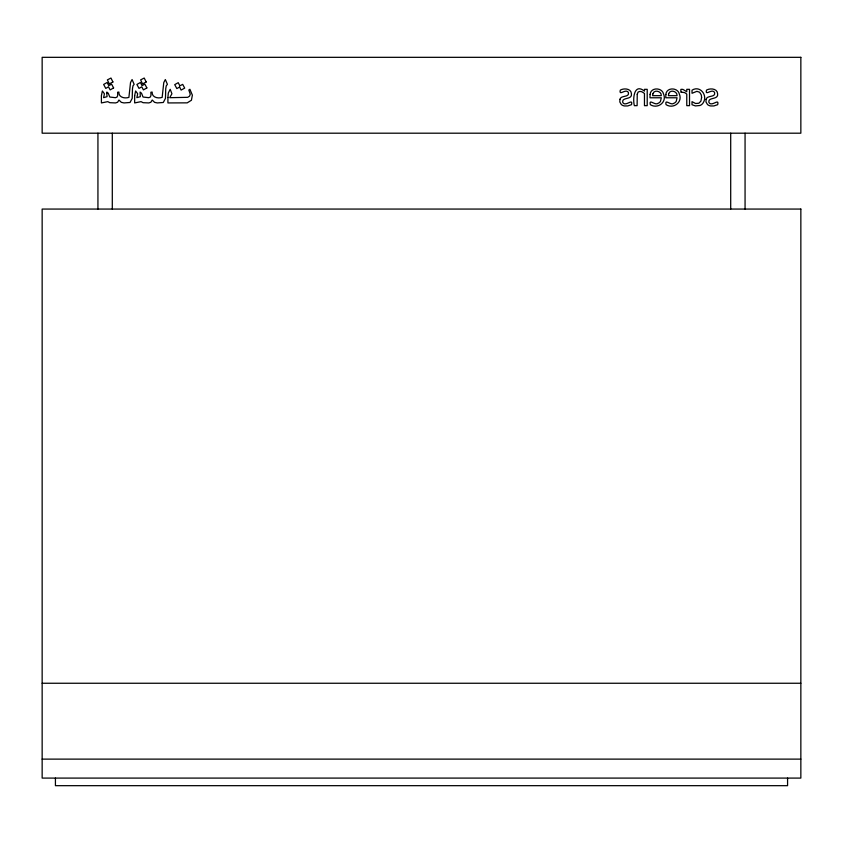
<?xml version="1.0" encoding="UTF-8"?>
<svg xmlns="http://www.w3.org/2000/svg" width="843" height="843" viewBox="0 0 843 843"><rect width="100%" height="100%" fill="white"/><g stroke="black" fill="none" stroke-linecap="round" stroke-linejoin="round"><path stroke-width="1.26" d="M42.15 683.251L800.85 683.251M42.15 759.121L800.85 759.121M787.573 778.089L787.573 785.676L55.427 785.676L55.427 778.089M745.064 133.194L745.064 209.064M730.702 133.194L730.702 209.064M112.298 133.194L112.298 209.064M97.936 133.194L97.936 209.064M134.659 95.649L134.659 102.93L141.055 101.645L143.057 102.688L148.821 102.93L150.865 102.256L152.214 100.022L154.585 102.34L157.262 102.93L163.31 102.477L165.46 98.346L165.744 88.715L166.261 85.807L167.42 84.363L165.333 79.537L163.774 82.582L162.162 97.377C158.115 98.768 151.729 97.493 152.14 92.045L150.865 92.235L150.981 95.396L150.307 97.04L148.768 97.693L143.036 97.04L141.54 93.257L140.096 92.045L140.328 96.671L136.851 97.651L137.683 93.784L135.618 90.97L134.659 95.649M167.915 97.482L167.915 102.93L187.188 102.857L191.424 100.254L192.373 95.154L189.907 89.274L188.821 90.043L190.255 94.205L189.559 96.186L187.704 97.324L169.728 97.693L171.93 93.742L170.191 89.274L168.305 93.046L167.915 97.482M106.776 93.046L107.061 96.671L103.594 97.651L104.427 93.784L102.361 90.97L101.402 95.649L101.402 102.93L107.799 101.645L109.801 102.688L115.565 102.93L117.609 102.256L118.958 100.022L121.329 102.34L124.005 102.93L130.043 102.477L132.203 98.346L132.477 88.715L133.004 85.807L134.153 84.363L132.077 79.537L130.517 82.582L128.905 97.377C124.859 98.768 118.473 97.493 118.874 92.045L117.609 92.235L117.725 95.396L117.051 97.04L115.502 97.693L109.78 97.04L108.273 93.257L106.829 92.045L106.776 93.046M637.234 94.258L637.118 105.66L634.368 105.66C632.577 98.968 634.02 82.656 644.463 91.139L644.463 89.326L647.213 89.326L647.213 105.66L644.463 105.66L644.463 93.457L642.334 92.035A4.689 4.689 0 0 0 639.289 91.56L638.046 92.172L637.234 94.258M701.608 97.514L700.902 101.139L698.868 103.236L695.57 103.499L692.019 101.645L692.019 104.732L695.412 105.912L699.922 105.501A6.322 6.322 0 0 0 703.231 102.741C708.078 95.428 699.996 84.985 692.019 90.201L692.019 93.288L696.887 91.329L699.616 92.235L701.281 94.89L701.608 97.514M650.101 94.479L649.985 97.777L661.302 97.777L660.501 101.297A4.542 4.542 0 0 1 658.162 103.257C655.085 105.997 648.731 98.188 650.29 104.658C657.498 109.369 667.192 102.33 663.567 94.005C662.061 87.261 650.585 87.092 650.101 94.479M665.865 94.479L665.749 97.777L677.066 97.777L676.255 101.297A4.542 4.542 0 0 1 673.926 103.257C670.838 105.997 664.495 98.188 666.054 104.658C673.262 109.369 682.956 102.33 679.332 94.005C677.814 87.261 666.349 87.092 665.865 94.479M652.925 93.752L652.661 95.67L661.302 95.67C661.629 91.128 654.231 89.189 652.925 93.752M668.689 93.752L668.425 95.67L677.066 95.67C677.393 91.128 669.995 89.189 668.689 93.752M619.942 99.326L619.816 101.971L621.344 104.564A6.228 6.228 0 0 0 624.568 105.955L627.687 105.944L631.523 104.68C633.251 97.672 625.443 107.282 622.745 102.467C621.47 96.734 632.271 100.212 631.449 93.921C631.312 88.473 623.999 87.935 620.311 90.117C618.614 96.682 626.022 87.914 628.404 92.54C629.637 97.82 620.922 94.901 619.942 99.326M706.118 99.326L705.991 101.971L707.53 104.564A6.228 6.228 0 0 0 710.754 105.955L713.863 105.944L717.699 104.68C719.427 97.672 711.618 107.282 708.921 102.467C707.646 96.734 718.447 100.212 717.635 93.921C717.488 88.473 710.175 87.935 706.487 90.117C704.79 96.682 712.209 87.914 714.59 92.54C715.823 97.82 707.108 94.901 706.118 99.326M113.615 87.925L110.17 89.885L108.494 86.84L105.754 88.389L103.636 84.458L107.145 82.488L108.758 85.607L111.613 84.184L113.615 87.925M146.872 87.925L143.426 89.885L141.75 86.84L139.011 88.389L136.893 84.458L140.402 82.488L142.024 85.607L144.87 84.184L146.872 87.925M179.58 87.04L176.84 88.578L174.722 84.648L178.231 82.677L179.844 85.807L182.699 84.374L184.701 88.115L181.119 90.085L179.58 87.04M112.92 81.971L109.295 83.9L107.377 79.885L110.96 78.041L112.92 81.971M146.187 81.971L142.562 83.9L140.633 79.885L144.216 78.041L146.187 81.971M681.66 92.172L680.859 92.277L680.859 89.411A5.353 5.353 0 0 1 683.041 89.463L686.771 91.75L686.771 89.326L689.521 89.326L689.521 105.66L686.771 105.66L686.771 94.058L684.695 92.625L681.66 92.172M800.85 57.324L42.15 57.324L42.15 133.194L800.85 133.194L800.85 57.324M800.85 209.064L42.15 209.064L42.15 778.089L800.85 778.089L800.85 209.064"/></g></svg>
